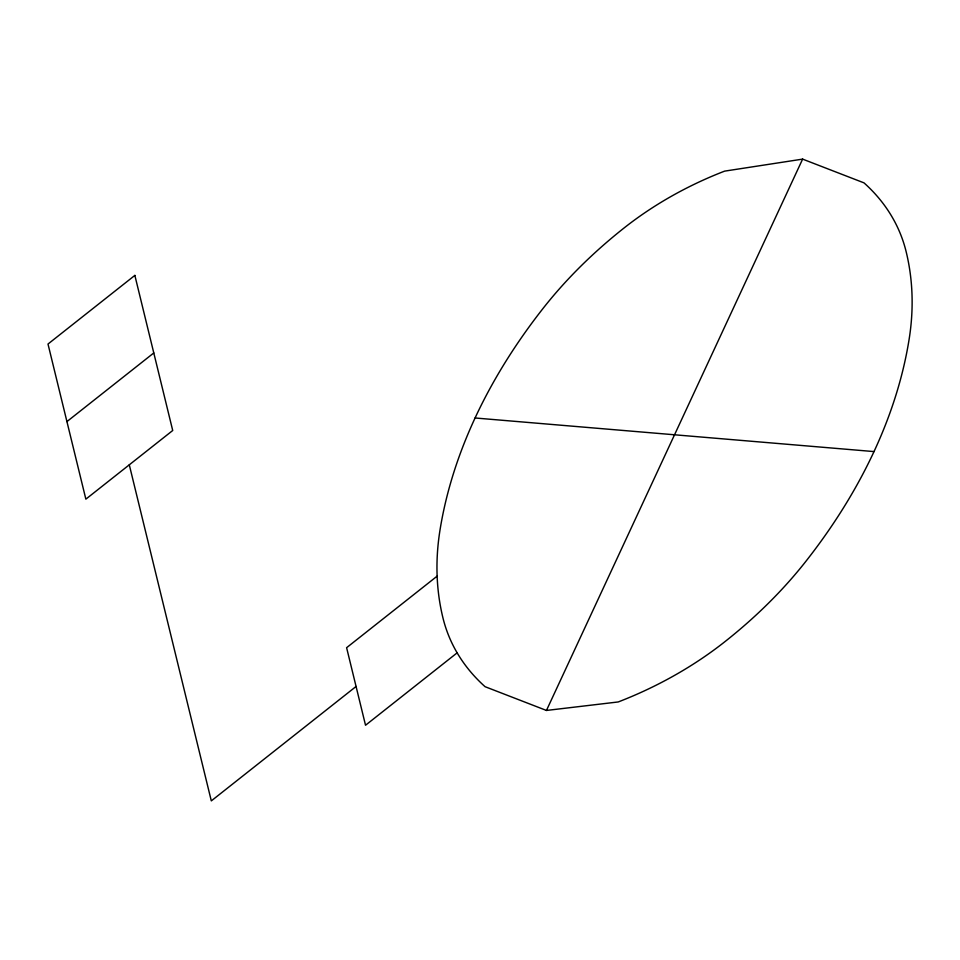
<?xml version="1.0" encoding="UTF-8"?>
<svg xmlns="http://www.w3.org/2000/svg" width="960" height="960" viewBox="0 0 960 960"><rect width="100%" height="100%" fill="white"/><g stroke="black" fill="none" stroke-linecap="round" stroke-linejoin="round"><path stroke-width="1.44" d="M546.456 710.448L802.62 159.12L864 182.868A277.944 189.552 -20.3 0 1 906.156 251.736A435.3 296.88 -20.3 0 1 909.084 339.516A657.624 448.5 -20.3 0 1 806.22 560.892A435.3 296.88 -20.3 0 1 725.016 641.592A295.128 201.276 -20.3 0 1 618.228 701.952L546.456 710.448L485.088 686.7A277.944 189.552 -20.3 0 1 442.932 617.832A435.3 296.88 -20.3 0 1 440.004 530.052A657.624 448.5 -20.3 0 1 542.856 308.676A435.3 296.88 -20.3 0 1 624.06 227.988A277.944 189.552 -20.3 0 1 724.632 171.132L802.62 159.12M66.924 421.596L153.78 352.956M437.124 576.156L346.608 647.7L365.532 725.244L457.14 652.848M356.076 686.472L211.308 800.88L129.288 464.82M475.068 417.984L874.008 451.584M134.856 275.4L48 344.04L85.86 499.152L172.716 430.5L134.856 275.4"/></g></svg>
